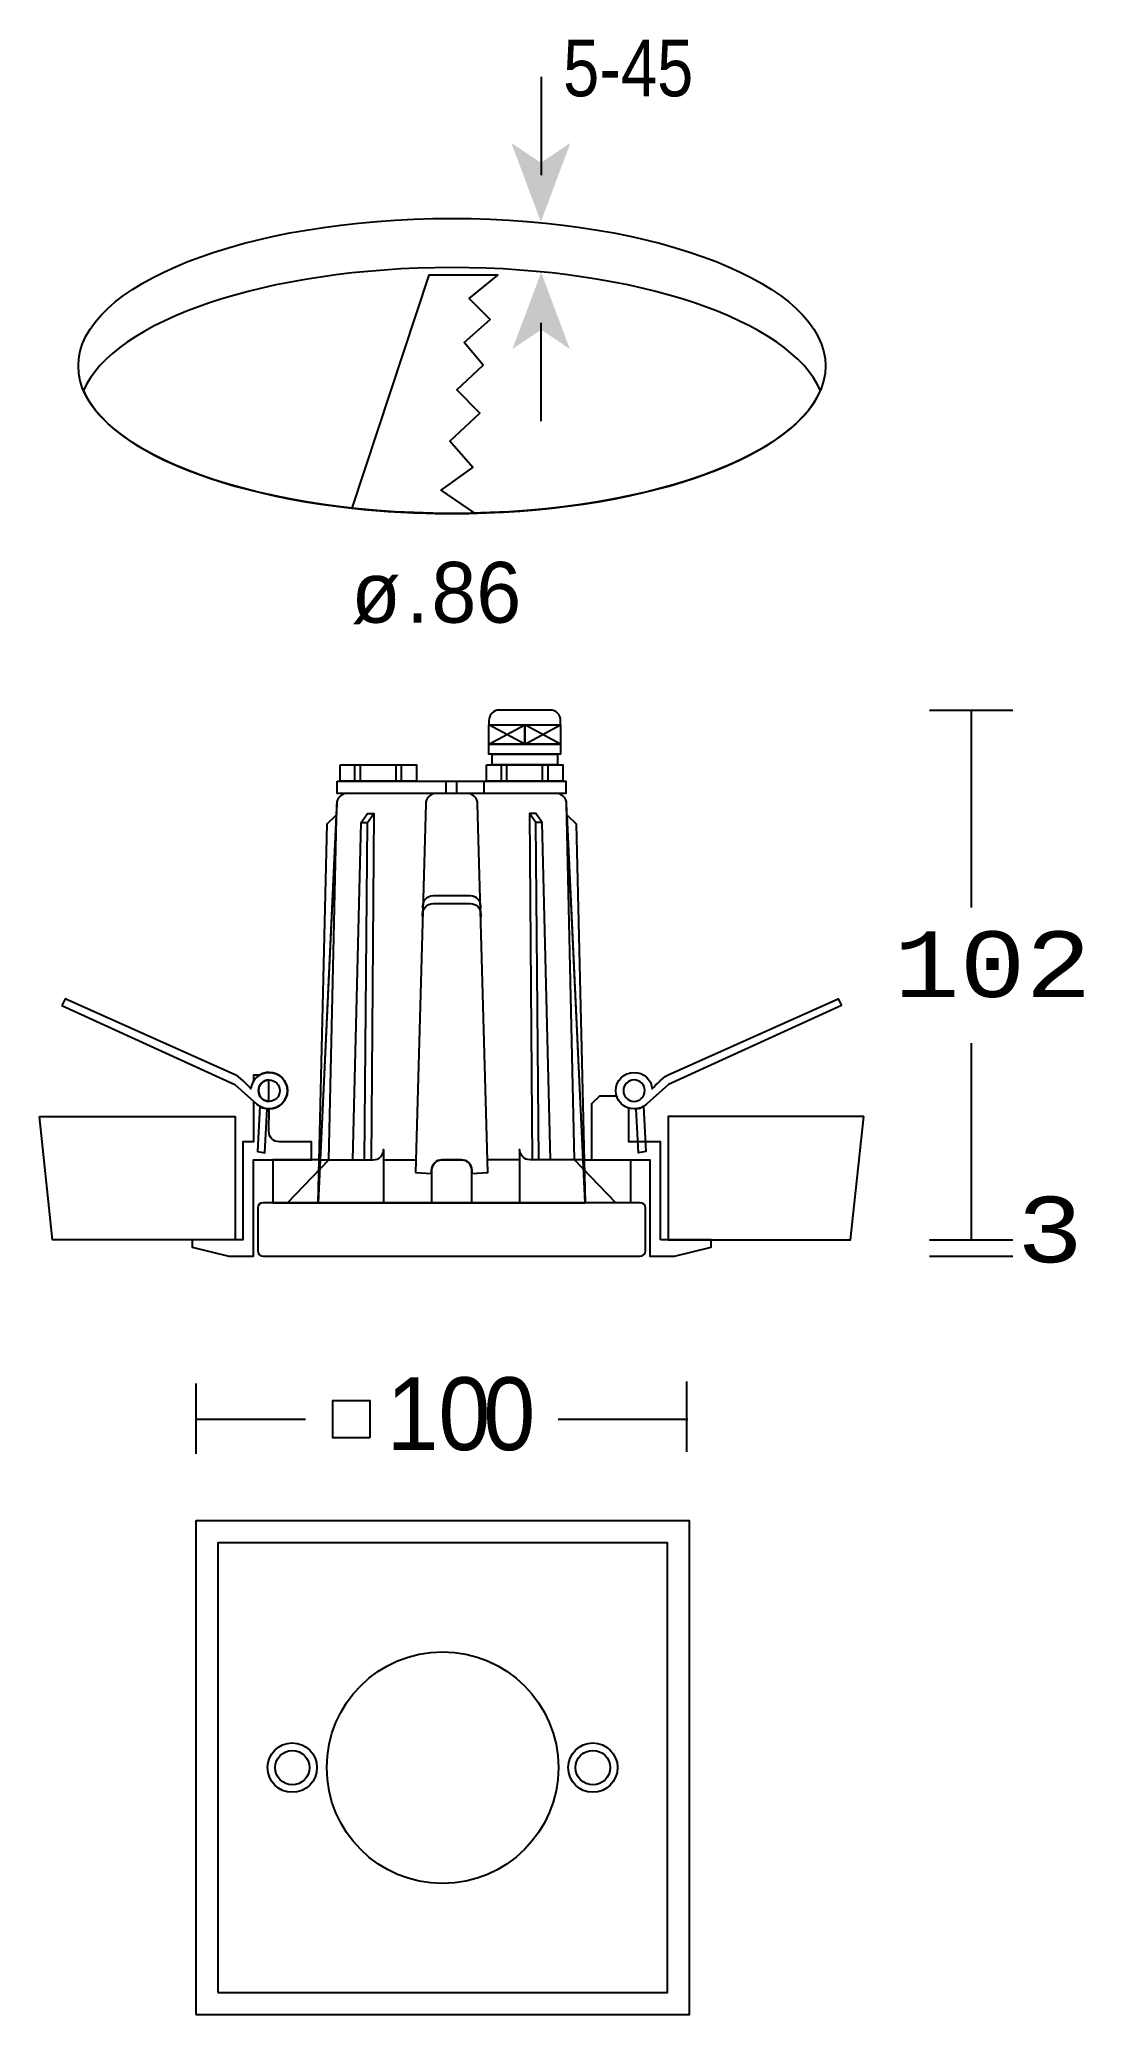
# Model space of a CAD drawing. Extents: x 41 to 145, y 46 to 242.
import ezdxf

# ---------------------------------------------------------------- set-up
doc = ezdxf.new("R2010")
doc.units = 0
doc.layers.add('LIVELLO_1', color=160, linetype='Continuous')
doc.styles.add('STD', font='txt')

# ---------------------------------------------------------------- blocks, each defined once
blk = doc.blocks.new('AI9-BLK1')
at = {"layer": 'LIVELLO_1'}
h = blk.add_hatch(color=7, dxfattribs=at)
h.dxf.hatch_style = 2
h.paths.add_polyline_path([(-1.27, 85.09), (1.65, 87.04), (-1.27, 79.25), (-4.19, 87.04)])
h = blk.add_hatch(color=7, dxfattribs=at)
h.dxf.hatch_style = 2
h.paths.add_polyline_path([(-1.24, 68.57), (-4.08, 66.68), (-1.24, 74.24), (1.59, 66.68)])
at = {"layer": 'LIVELLO_1', "color": 7}
for p, q in [((-1.25, 93.58), (-1.25, 83.86)), ((-1.25, 59.55), (-1.25, 69.27)), ((-6.41, 27.59), (-2.86, 29.52)), ((-2.86, 27.59), (-6.41, 29.52)), ((0.68, 27.59), (-2.86, 29.52)), ((-2.86, 27.59), (0.68, 29.52)), ((37.14, 30.98), (45.39, 30.98)), ((41.26, 30.98), (41.26, 11.46)), ((-19.66, 23.94), (-19.66, 25.56)), ((-19.11, 23.94), (-19.11, 25.56)), ((-15.58, 23.94), (-15.58, 25.56)), ((-15.04, 23.94), (-15.04, 25.56)), ((-5.17, 23.94), (-5.17, 25.56)), ((-4.63, 23.94), (-4.63, 25.56)), ((-1.1, 23.94), (-1.1, 25.56)), ((-0.55, 23.94), (-0.55, 25.56)), ((-10.65, 22.74), (-10.65, 23.94)), ((-9.57, 22.74), (-9.57, 23.94)), ((-6.87, 22.74), (-6.87, 23.94)), ((-19.04, 19.85), (-18.42, 19.85)), ((-1.14, 19.85), (-1.76, 19.85)), ((41.26, -1.94), (41.26, -21.4)), ((-16.82, -13.49), (-13.66, -13.49)), ((-3.37, -13.49), (-6.52, -13.49)), ((37.14, -21.4), (45.39, -21.4)), ((37.14, -23.01), (45.39, -23.01)), ((-35.36, -42.55), (-35.36, -35.59)), ((13.17, -42.36), (13.17, -35.4)), ((-35.31, -39.12), (-24.55, -39.12)), ((0.43, -39.12), (13.25, -39.12))]:
    blk.add_line(p, q, dxfattribs=at)
for points in [[(-2.86, 27.59), (-6.41, 27.59), (-6.41, 29.52), (-2.86, 29.52)], [(0.68, 27.59), (-2.86, 27.59), (-2.86, 29.52), (0.68, 29.52)], [(-6.41, 27.59), (0.68, 27.59), (0.68, 26.62), (-6.41, 26.62)], [(-21.12, 25.56), (-13.58, 25.56), (-13.58, 23.94), (-21.12, 23.94)], [(-6.63, 25.56), (0.91, 25.56), (0.91, 23.94), (-6.63, 23.94)], [(-6.1, 26.62), (0.37, 26.62), (0.37, 25.56), (-6.1, 25.56)], [(-21.4, 23.94), (1.19, 23.94), (1.19, 22.74), (-21.4, 22.74)], [(-23.29, -17.73), (-22.41, 19.74), (-21.5, 20.6)], [(3.1, -17.73), (1.32, 20.6), (2.23, 19.74)], [(-50.84, -9.2), (-31.5, -9.2), (-31.5, -21.4), (-49.54, -21.4)], [(-50.84, -9.2), (-31.5, -9.2), (-31.5, -21.4), (-49.54, -21.4)], [(30.66, -9.2), (11.31, -9.2), (11.31, -21.4), (29.35, -21.4)], [(30.66, -9.2), (11.31, -9.2), (11.31, -21.4), (29.35, -21.4)], [(-27.76, -17.73), (-23.29, -17.73), (-23.19, -13.49), (-27.76, -13.49)], [(7.58, -17.73), (3.1, -17.73), (3.01, -13.49), (7.58, -13.49)], [(-18.18, -40.97), (-21.85, -40.97), (-21.85, -37.27), (-18.18, -37.27)]]:
    blk.add_lwpolyline(points, close=True, dxfattribs=at)
for points in [[(-26.31, -17.73), (-22.23, -13.49), (-21.45, 21.71)], [(6.13, -17.73), (2.05, -13.49), (1.27, 21.71)], [(-19.87, -13.49), (-19.04, 19.85), (-18.42, 20.74), (-17.78, 20.74), (-18.05, -13.49)], [(-18.72, -13.49), (-18.42, 19.85), (-17.78, 20.74)], [(-0.31, -13.49), (-1.14, 19.85), (-1.76, 20.74), (-2.4, 20.74), (-2.13, -13.49)], [(-1.46, -13.49), (-1.76, 19.85), (-2.4, 20.74)], [(-35.39, -97.99), (13.41, -97.99), (13.41, -49.18), (-35.39, -49.18), (-35.39, -97.99)], [(-33.22, -95.82), (11.25, -95.82), (11.25, -51.35), (-33.22, -51.35), (-33.22, -95.82)]]:
    blk.add_lwpolyline(points, dxfattribs=at)
for centre, radius in [((-10.99, -73.58), 11.45), ((-25.85, -73.58), 2.44), ((-25.84, -73.58), 1.7), ((3.87, -73.58), 2.44), ((3.87, -73.58), 1.71)]:
    blk.add_circle(centre, radius, dxfattribs=at)
blk.add_ellipse((-10.06, 65), major_axis=(36.94, 0), ratio=0.394764, dxfattribs=at)
for points, knots in [([(-46.49, 62.56), (-43.56, 69.46), (-28.36, 74.72), (-10.06, 74.72), (8.24, 74.72), (23.44, 69.46), (26.37, 62.56), (23.44, 55.67), (8.24, 50.41), (-10.06, 50.41), (-28.36, 50.41), (-43.56, 55.67), (-46.49, 62.56)], [0, 0, 0, 0, 1, 1, 1, 2, 2, 2, 3, 3, 3, 4, 4, 4, 4]), ([(-19.97, 50.94), (-19.97, 50.94), (-12.34, 73.97), (-12.34, 73.97), (-12.34, 73.97), (-5.53, 73.97), (-5.53, 73.97), (-5.53, 73.97), (-8.35, 71.66), (-8.35, 71.66), (-8.35, 71.66), (-6.27, 69.58), (-6.27, 69.58), (-6.27, 69.58), (-8.87, 67.33), (-8.87, 67.33), (-8.87, 67.33), (-6.97, 65.07), (-6.97, 65.07), (-6.97, 65.07), (-9.57, 62.65), (-9.57, 62.65), (-9.57, 62.65), (-7.31, 60.34), (-7.31, 60.34), (-7.31, 60.34), (-10.26, 57.56), (-10.26, 57.56), (-10.26, 57.56), (-8.01, 54.96), (-8.01, 54.96), (-8.01, 54.96), (-11.13, 52.71), (-11.13, 52.71), (-11.13, 52.71), (-7.8, 50.44), (-7.8, 50.44), (-8.54, 50.42), (-9.3, 50.41), (-10.06, 50.41), (-13.49, 50.41), (-16.82, 50.6), (-19.97, 50.94)], [0, 0, 0, 0, 1, 1, 1, 2, 2, 2, 3, 3, 3, 4, 4, 4, 5, 5, 5, 6, 6, 6, 7, 7, 7, 8, 8, 8, 9, 9, 9, 10, 10, 10, 11, 11, 11, 12, 12, 12, 13, 13, 13, 14, 14, 14, 14]), ([(-6.41, 29.52), (-6.41, 29.52), (-6.41, 29.95), (-6.41, 29.95), (-6.41, 30.51), (-5.95, 30.98), (-5.38, 30.98), (-5.38, 30.98), (-0.35, 30.98), (-0.35, 30.98), (0.22, 30.98), (0.68, 30.51), (0.68, 29.95), (0.68, 29.95), (0.68, 29.52), (0.68, 29.52), (0.68, 29.52), (-6.41, 29.52), (-6.41, 29.52)], [0, 0, 0, 0, 1, 1, 1, 2, 2, 2, 3, 3, 3, 4, 4, 4, 5, 5, 5, 6, 6, 6, 6]), ([(0.24, 22.74), (0.81, 22.74), (1.27, 22.28), (1.27, 21.71), (1.27, 21.71), (3.1, -17.73), (3.1, -17.73), (3.1, -17.73), (-23.29, -17.73), (-23.29, -17.73), (-23.29, -17.73), (-21.45, 21.71), (-21.45, 21.71), (-21.45, 22.28), (-20.99, 22.74), (-20.42, 22.74), (-20.42, 22.74), (0.24, 22.74), (0.24, 22.74)], [0, 0, 0, 0, 1, 1, 1, 2, 2, 2, 3, 3, 3, 4, 4, 4, 5, 5, 5, 6, 6, 6, 6]), ([(-13.68, -14.73), (-13.68, -14.73), (-12.65, 21.71), (-12.65, 21.71), (-12.65, 22.28), (-12.19, 22.74), (-11.62, 22.74), (-11.62, 22.74), (-8.56, 22.74), (-8.56, 22.74), (-7.99, 22.74), (-7.53, 22.28), (-7.53, 21.71), (-7.53, 21.71), (-6.5, -14.73), (-6.5, -14.73), (-6.5, -14.73), (-8.1, -14.85), (-8.1, -14.85), (-8.1, -14.85), (-8.1, -14.52), (-8.1, -14.52), (-8.1, -13.95), (-8.56, -13.49), (-9.13, -13.49), (-9.13, -13.49), (-11.05, -13.49), (-11.05, -13.49), (-11.61, -13.49), (-12.07, -13.95), (-12.07, -14.52), (-12.07, -14.52), (-12.07, -14.85), (-12.07, -14.85), (-12.07, -14.85), (-13.68, -14.73), (-13.68, -14.73)], [0, 0, 0, 0, 1, 1, 1, 2, 2, 2, 3, 3, 3, 4, 4, 4, 5, 5, 5, 6, 6, 6, 7, 7, 7, 8, 8, 8, 9, 9, 9, 10, 10, 10, 11, 11, 11, 12, 12, 12, 12]), ([(-12.96, 10.61), (-12.96, 10.61), (-12.96, 10.82), (-12.96, 10.82), (-12.96, 11.38), (-12.5, 11.85), (-11.93, 11.85), (-11.93, 11.85), (-8.24, 11.85), (-8.24, 11.85), (-7.67, 11.85), (-7.21, 11.38), (-7.21, 10.82), (-7.21, 10.82), (-7.21, 10.56), (-7.21, 10.56)], [0, 0, 0, 0, 1, 1, 1, 2, 2, 2, 3, 3, 3, 4, 4, 4, 5, 5, 5, 5]), ([(-12.94, 11.39), (-12.94, 11.39), (-12.93, 11.6), (-12.93, 11.6), (-12.93, 12.17), (-12.5, 12.63), (-11.93, 12.63), (-11.93, 12.63), (-8.24, 12.63), (-8.24, 12.63), (-7.67, 12.63), (-7.24, 12.17), (-7.24, 11.6), (-7.24, 11.6), (-7.24, 11.35), (-7.24, 11.35)], [0, 0, 0, 0, 1, 1, 1, 2, 2, 2, 3, 3, 3, 4, 4, 4, 5, 5, 5, 5]), ([(-48.64, 1.76), (-48.64, 1.76), (-48.3, 2.43), (-48.3, 2.43), (-48.3, 2.43), (-31.43, -5.11), (-31.43, -5.11), (-30.88, -5.44), (-29.93, -6.46), (-29.93, -6.46), (-29.84, -5.55), (-29.07, -4.84), (-28.14, -4.84), (-27.14, -4.84), (-26.33, -5.65), (-26.33, -6.65), (-26.33, -7.65), (-27.14, -8.46), (-28.14, -8.46), (-28.6, -8.46), (-29.03, -8.28), (-29.35, -7.99), (-29.35, -7.99), (-31.53, -6.03), (-31.53, -6.03), (-31.53, -6.03), (-48.64, 1.76), (-48.64, 1.76)], [0, 0, 0, 0, 1, 1, 1, 2, 2, 2, 3, 3, 3, 4, 4, 4, 5, 5, 5, 6, 6, 6, 7, 7, 7, 8, 8, 8, 9, 9, 9, 9]), ([(28.46, 1.76), (28.46, 1.76), (28.12, 2.43), (28.12, 2.43), (28.12, 2.43), (11.25, -5.11), (11.25, -5.11), (10.7, -5.44), (9.75, -6.46), (9.75, -6.46), (9.65, -5.55), (8.89, -4.84), (7.95, -4.84), (6.95, -4.84), (6.14, -5.65), (6.14, -6.65), (6.14, -7.65), (6.95, -8.46), (7.95, -8.46), (8.42, -8.46), (8.84, -8.28), (9.16, -7.99), (9.16, -7.99), (11.35, -6.03), (11.35, -6.03), (11.35, -6.03), (28.46, 1.76), (28.46, 1.76)], [0, 0, 0, 0, 1, 1, 1, 2, 2, 2, 3, 3, 3, 4, 4, 4, 5, 5, 5, 6, 6, 6, 7, 7, 7, 8, 8, 8, 9, 9, 9, 9]), ([(-27.14, -11.71), (-27.14, -11.71), (-23.94, -11.71), (-23.94, -11.71), (-23.94, -11.71), (-23.94, -13.49), (-23.94, -13.49), (-23.94, -13.49), (-29.67, -13.49), (-29.67, -13.49), (-29.67, -13.49), (-29.67, -23.01), (-29.67, -23.01), (-29.67, -23.01), (-32.13, -23.01), (-32.13, -23.01), (-32.13, -23.01), (-35.76, -22.12), (-35.76, -22.12), (-35.76, -22.12), (-35.76, -21.4), (-35.76, -21.4), (-35.76, -21.4), (-30.73, -21.4), (-30.73, -21.4), (-30.73, -21.4), (-30.73, -11.71), (-30.73, -11.71), (-30.73, -11.71), (-29.67, -11.71), (-29.67, -11.71), (-29.67, -11.71), (-29.67, -7.7), (-29.67, -7.7), (-29.67, -7.7), (-29.35, -7.99), (-29.35, -7.99), (-29.03, -8.28), (-28.62, -8.45), (-28.17, -8.46), (-27.14, -8.46), (-26.33, -7.65), (-26.33, -6.65), (-26.33, -5.65), (-27.14, -4.84), (-28.14, -4.84), (-28.49, -4.84), (-28.81, -4.94), (-29.09, -5.12), (-29.33, -5.26), (-29.53, -5.46), (-29.67, -5.7), (-29.67, -5.7), (-29.67, -5.12), (-29.67, -5.12), (-29.67, -5.12), (-29.09, -5.12), (-29.09, -5.12), (-28.81, -4.94), (-28.49, -4.84), (-28.14, -4.84), (-27.14, -4.84), (-26.33, -5.65), (-26.33, -6.65), (-26.33, -7.65), (-27.14, -8.46), (-28.14, -8.46), (-28.14, -8.46), (-28.17, -10.68), (-28.17, -10.68), (-28.17, -11.25), (-27.71, -11.71), (-27.14, -11.71)], [0, 0, 0, 0, 1, 1, 1, 2, 2, 2, 3, 3, 3, 4, 4, 4, 5, 5, 5, 6, 6, 6, 7, 7, 7, 8, 8, 8, 9, 9, 9, 10, 10, 10, 11, 11, 11, 12, 12, 12, 13, 13, 13, 14, 14, 14, 15, 15, 15, 16, 16, 16, 17, 17, 17, 18, 18, 18, 19, 19, 19, 20, 20, 20, 21, 21, 21, 22, 22, 22, 23, 23, 23, 24, 24, 24, 24]), ([(-28.17, -5.59), (-28.17, -5.59), (-28.17, -7.71), (-28.17, -7.71), (-28.43, -7.7), (-28.66, -7.6), (-28.85, -7.44), (-29.06, -7.25), (-29.19, -6.96), (-29.19, -6.65), (-29.19, -6.08), (-28.74, -5.61), (-28.17, -5.59)], [0, 0, 0, 0, 1, 1, 1, 2, 2, 2, 3, 3, 3, 4, 4, 4, 4]), ([(-29.19, -6.65), (-29.19, -6.96), (-29.06, -7.25), (-28.85, -7.44), (-28.66, -7.61), (-28.41, -7.71), (-28.14, -7.71), (-27.55, -7.71), (-27.08, -7.24), (-27.08, -6.65), (-27.08, -6.07), (-27.55, -5.59), (-28.14, -5.59), (-28.72, -5.59), (-29.19, -6.07), (-29.19, -6.65)], [0, 0, 0, 0, 1, 1, 1, 2, 2, 2, 3, 3, 3, 4, 4, 4, 5, 5, 5, 5]), ([(9.01, -6.65), (9.01, -6.96), (8.88, -7.25), (8.66, -7.44), (8.47, -7.61), (8.23, -7.71), (7.95, -7.71), (7.37, -7.71), (6.89, -7.24), (6.89, -6.65), (6.89, -6.07), (7.37, -5.59), (7.95, -5.59), (8.54, -5.59), (9.01, -6.07), (9.01, -6.65)], [0, 0, 0, 0, 1, 1, 1, 2, 2, 2, 3, 3, 3, 4, 4, 4, 5, 5, 5, 5]), ([(10.55, -21.4), (10.55, -21.4), (15.58, -21.4), (15.58, -21.4), (15.58, -21.4), (15.58, -22.12), (15.58, -22.12), (15.58, -22.12), (11.95, -23.01), (11.95, -23.01), (11.95, -23.01), (9.49, -23.01), (9.49, -23.01), (9.49, -23.01), (9.49, -13.49), (9.49, -13.49), (9.49, -13.49), (3.75, -13.49), (3.75, -13.49), (3.75, -13.49), (3.75, -7.96), (3.75, -7.96), (3.75, -7.96), (4.53, -7.19), (4.53, -7.19), (4.53, -7.19), (6.23, -7.19), (6.23, -7.19), (6.4, -7.76), (6.86, -8.21), (7.43, -8.38), (7.43, -8.38), (7.43, -11.71), (7.43, -11.71), (7.43, -11.71), (10.55, -11.71), (10.55, -11.71), (10.55, -11.71), (10.55, -21.4), (10.55, -21.4)], [0, 0, 0, 0, 1, 1, 1, 2, 2, 2, 3, 3, 3, 4, 4, 4, 5, 5, 5, 6, 6, 6, 7, 7, 7, 8, 8, 8, 9, 9, 9, 10, 10, 10, 11, 11, 11, 12, 12, 12, 13, 13, 13, 13]), ([(-28.33, -8.45), (-28.33, -8.45), (-28.55, -12.79), (-28.55, -12.79), (-28.55, -12.79), (-29.3, -12.67), (-29.3, -12.67), (-29.3, -12.67), (-29.06, -8.2), (-29.06, -8.2), (-28.84, -8.34), (-28.59, -8.42), (-28.33, -8.45)], [0, 0, 0, 0, 1, 1, 1, 2, 2, 2, 3, 3, 3, 4, 4, 4, 4]), ([(8.15, -8.45), (8.15, -8.45), (8.37, -12.79), (8.37, -12.79), (8.37, -12.79), (9.11, -12.67), (9.11, -12.67), (9.11, -12.67), (8.88, -8.2), (8.88, -8.2), (8.66, -8.34), (8.41, -8.42), (8.15, -8.45)], [0, 0, 0, 0, 1, 1, 1, 2, 2, 2, 3, 3, 3, 4, 4, 4, 4]), ([(-23.29, -17.73), (-23.29, -17.73), (-16.82, -17.73), (-16.82, -17.73), (-16.82, -17.73), (-16.82, -12.46), (-16.82, -12.46), (-16.82, -13.03), (-17.28, -13.49), (-17.84, -13.49), (-17.84, -13.49), (-23.19, -13.49), (-23.19, -13.49), (-23.19, -13.49), (-23.29, -17.73), (-23.29, -17.73)], [0, 0, 0, 0, 1, 1, 1, 2, 2, 2, 3, 3, 3, 4, 4, 4, 5, 5, 5, 5]), ([(-12.07, -17.73), (-12.07, -17.73), (-12.07, -14.52), (-12.07, -14.52), (-12.07, -13.95), (-11.61, -13.49), (-11.05, -13.49), (-11.05, -13.49), (-9.13, -13.49), (-9.13, -13.49), (-8.56, -13.49), (-8.1, -13.95), (-8.1, -14.52), (-8.1, -14.52), (-8.1, -17.73), (-8.1, -17.73), (-8.1, -17.73), (-12.07, -17.73), (-12.07, -17.73)], [0, 0, 0, 0, 1, 1, 1, 2, 2, 2, 3, 3, 3, 4, 4, 4, 5, 5, 5, 6, 6, 6, 6]), ([(3.1, -17.73), (3.1, -17.73), (-3.37, -17.73), (-3.37, -17.73), (-3.37, -17.73), (-3.37, -12.46), (-3.37, -12.46), (-3.37, -13.03), (-2.91, -13.49), (-2.34, -13.49), (-2.34, -13.49), (3.01, -13.49), (3.01, -13.49), (3.01, -13.49), (3.1, -17.73), (3.1, -17.73)], [0, 0, 0, 0, 1, 1, 1, 2, 2, 2, 3, 3, 3, 4, 4, 4, 5, 5, 5, 5]), ([(8.56, -23.01), (8.56, -23.01), (-28.74, -23.01), (-28.74, -23.01), (-29.03, -23.01), (-29.26, -22.78), (-29.26, -22.5), (-29.26, -22.5), (-29.26, -18.24), (-29.26, -18.24), (-29.26, -17.96), (-29.03, -17.73), (-28.74, -17.73), (-28.74, -17.73), (8.56, -17.73), (8.56, -17.73), (8.84, -17.73), (9.08, -17.96), (9.08, -18.24), (9.08, -18.24), (9.08, -22.5), (9.08, -22.5), (9.08, -22.78), (8.84, -23.01), (8.56, -23.01)], [0, 0, 0, 0, 1, 1, 1, 2, 2, 2, 3, 3, 3, 4, 4, 4, 5, 5, 5, 6, 6, 6, 7, 7, 7, 8, 8, 8, 8])]:
    blk.add_open_spline(points, degree=3, knots=knots, dxfattribs=at)
at = {"layer": 'LIVELLO_1', "color": 7, "attachment_point": 1, "style": 'STD'}
for s, insert, char_height in [('\\fArial Narrow|b0|i0;\\H5.6139;\\C7;5-45', (0.93, 97.27), 5.6139), ('\\fArial Narrow|b0|i0;\\H6.0071;\\W1.16;\\C7;86', (-12.09, 45.62), 6.0071), ('\\fArial Narrow|b0|i0;\\H6.0071;\\W1.16;\\C7;ø', (-20.01, 45.62), 6.0071), ('\\fArial Narrow|b0|i0;\\H6.0071;\\W1.16;\\C7;.', (-14.57, 45.62), 6.0071), ('\\fCourier|b0|i0;\\H6.4930;\\C7;102', (33.63, 9.1), 6.493), ('\\fCourier|b0|i0;\\H6.4930;\\C7;3', (45.81, -17.13), 6.493), ('\\fMyriad Roman|b0|i0;\\H7.1988;\\W0.96;\\C7;10', (-16.54, -34.99), 7.1988), ('\\fMyriad Roman|b0|i0;\\H7.1988;\\W0.96;\\C7;0', (-6.96, -34.99), 7.1988)]:
    blk.add_mtext(s, dxfattribs=dict(at, insert=insert, char_height=char_height))

msp = doc.modelspace()

# ---------------------------------------------------------------- block references
at = {"layer": 'LIVELLO_1', "color": 7}
msp.add_blockref('AI9-BLK1', (92.324856, 144.256053), dxfattribs=at)

doc.saveas('drawing.dxf')
